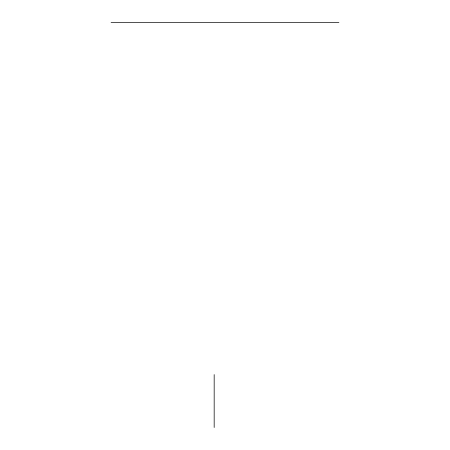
<?xml version="1.0" encoding="UTF-8"?>
<svg xmlns="http://www.w3.org/2000/svg" width="450" height="450" viewBox="0 0 450 450"><rect width="100%" height="100%" fill="white"/><g stroke="black" fill="none" stroke-linecap="round" stroke-linejoin="round"><path stroke-width="0.67" d="M111.082 22.5L338.918 22.5M214.172 374.591L214.172 427.5"/></g></svg>
